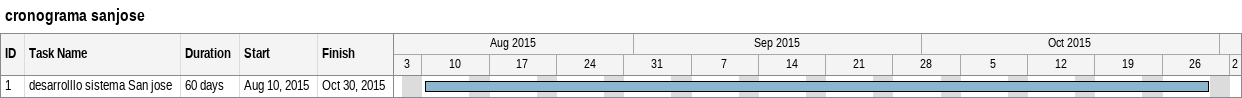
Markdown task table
cronograma sanjose

| ID | Task | Duration | Start | Finish |
|---|---|---|---|---|
| 1 | desarrolllo sistema San jose | 60d | 2015-08-10 | 2015-10-30 |
